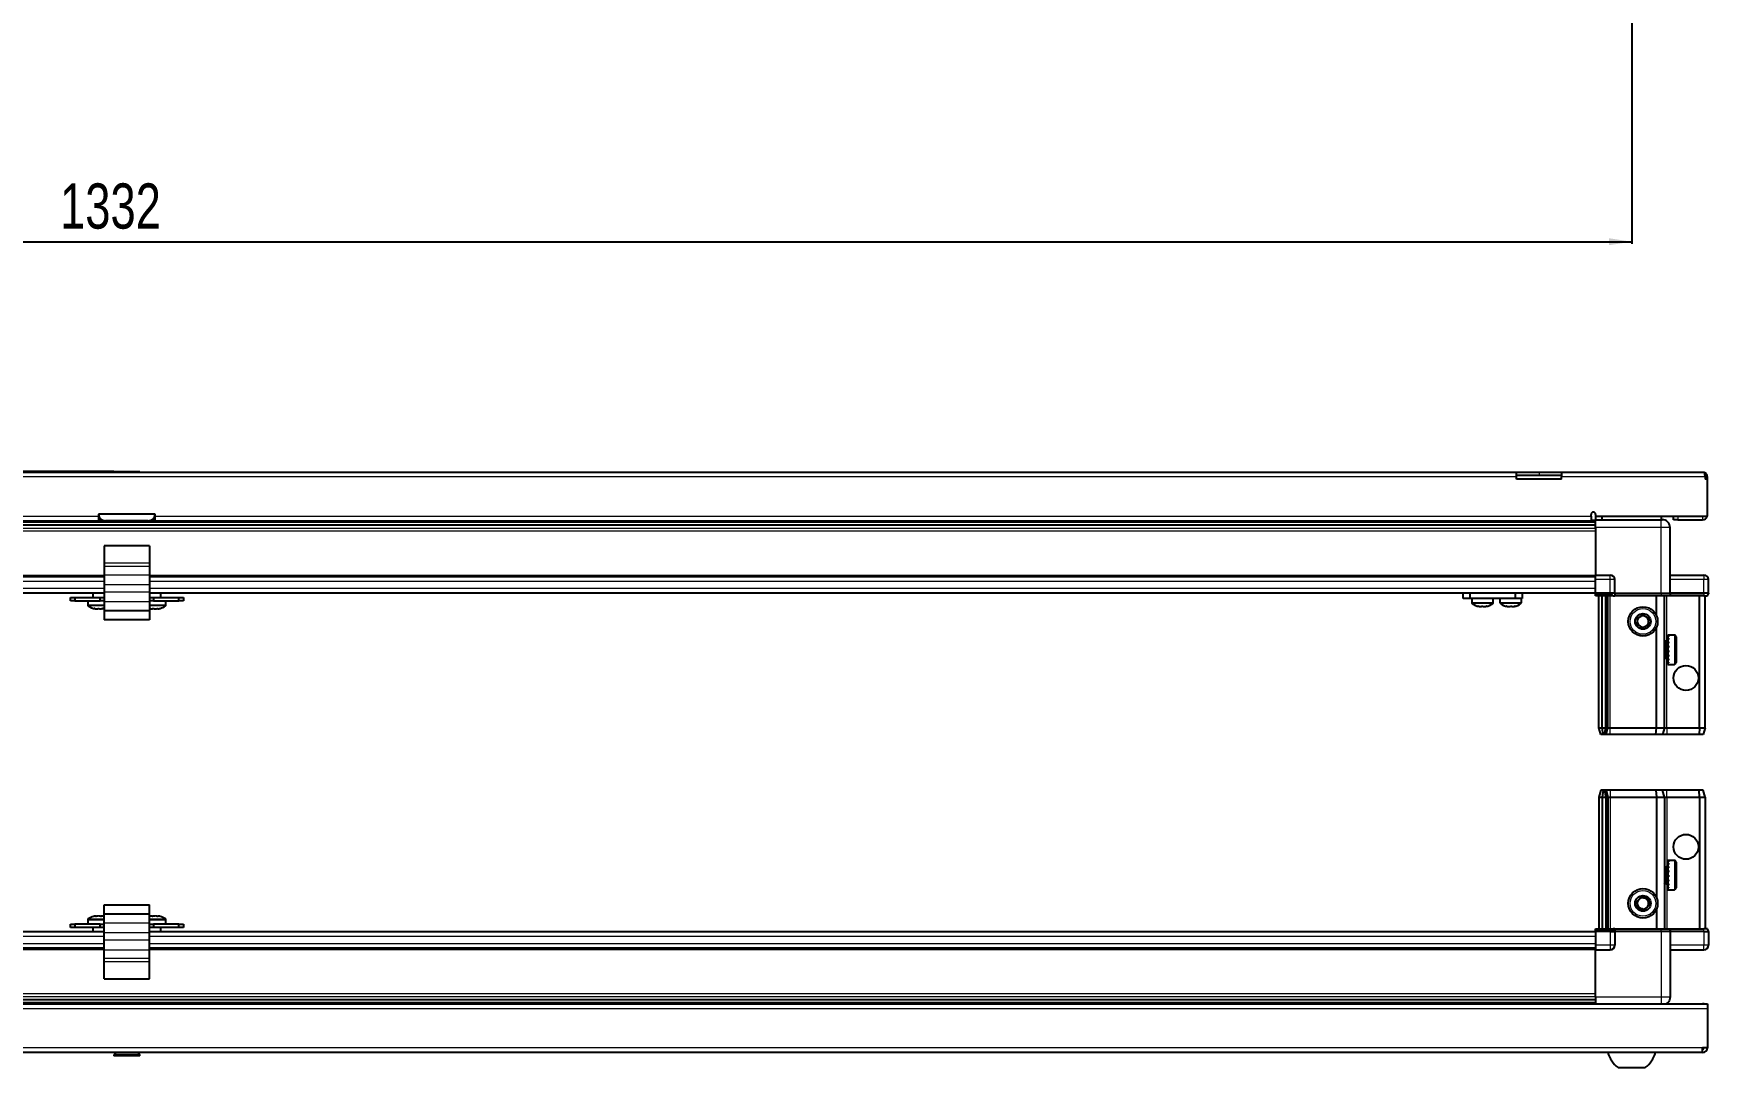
# Model space of a CAD drawing. Header units: millimetres. Extents: x 1256 to 4926, y 584 to 2034.
# Drawn here: x 2071 to 2812, y 584 to 1042 of the extents above; entities that cross this region are included whole.
import ezdxf

# ---------------------------------------------------------------- set-up
doc = ezdxf.new("R2010")
doc.units = ezdxf.units.MM
doc.layers.add('FORMAT', color=7, linetype='Continuous')
doc.styles.add('SLDTEXTSTYLE0', font='TXT', dxfattribs={"width": 0.75})
doc.dimstyles.new('SLDDIMSTYLE0', dxfattribs={"dimtxt": 20, "dimasz": 10, "dimexe": 0, "dimexo": 0.0625, "dimgap": 5, "dimtad": 2, "dimdec": 1, "dimrnd": 1e-09, "dimzin": 12, "dimdsep": 46, "dimtxsty": 'SLDTEXTSTYLE0', "dimsah": 1, "dimcen": 0.09, "dimadec": 0, "dimazin": 3, "dimtfac": 1, "dimtofl": 0, "dimtmove": 0, "dimatfit": 3, "dimfxl": 0, "dimfrac": 2, "dimtolj": 1, "dimtzin": 12, "dimarcsym": 0})

# ---------------------------------------------------------------- blocks, each defined once
blk = doc.blocks.new('_D_2')
at = {"layer": 'FORMAT'}
for p, q in [((1446.49, 1088.09), (1446.49, 948.6)), ((2778.49, 1088.09), (2778.49, 948.6)), ((1446.49, 949.6), (2778.49, 949.6))]:
    blk.add_line(p, q, dxfattribs=at)
for points in [[(1446.49, 949.6), (1456.49, 948.07), (1456.49, 951.14)], [(2778.49, 949.6), (2768.49, 951.14), (2768.49, 948.07)]]:
    blk.add_solid(points, dxfattribs=at)
at = {"layer": 'FORMAT', "insert": (2082.93, 975.39), "char_height": 20, "attachment_point": 1, "style": 'SLDTEXTSTYLE0'}
blk.add_mtext('1332', dxfattribs=at)
blk = doc.blocks.new('_D_9')
at = {"layer": 'FORMAT'}
for p, q in [((2106.69, 847.93), (1353.49, 847.93)), ((1354.49, 847.93), (1354.49, 590.93)), ((1415.08, 590.93), (1353.49, 590.93))]:
    blk.add_line(p, q, dxfattribs=at)
for points in [[(1354.49, 847.93), (1352.95, 837.93), (1356.03, 837.93)], [(1354.49, 590.93), (1356.03, 600.93), (1352.95, 600.93)]]:
    blk.add_solid(points, dxfattribs=at)
at = {"layer": 'FORMAT', "insert": (1328.71, 697.26), "char_height": 20, "attachment_point": 1, "rotation": 90, "style": 'SLDTEXTSTYLE0'}
blk.add_mtext('257', dxfattribs=at)

msp = doc.modelspace()

# ---------------------------------------------------------------- linework, layer by layer
at = {"color": 7, "linetype": 'Continuous', "lineweight": 25}
for p, q in [((1497.49, 847.63), (2727.49, 847.63)), ((2106.7, 847.93), (2106.7, 847.63)), ((2106.7, 847.93), (2118.27, 847.93)), ((2118.27, 847.63), (2118.27, 847.93)), ((2727.49, 845.53), (2727.49, 847.63)), ((2727.49, 847.63), (2737.49, 847.63)), ((2737.49, 846.13), (2727.49, 846.13)), ((2727.49, 844.63), (2727.49, 845.53)), ((2737.49, 847.63), (2747.49, 847.63)), ((2747.49, 846.13), (2737.49, 846.13)), ((2747.49, 847.63), (2810.39, 847.63)), ((2747.49, 847.63), (2747.49, 845.53)), ((2747.49, 844.63), (2747.49, 845.53)), ((2810.99, 845.53), (2810.99, 844.63)), ((2810.99, 845.53), (2811.99, 845.53)), ((2811.99, 844.63), (2811.99, 845.53)), ((2747.49, 844.63), (2727.49, 844.63)), ((2811.99, 844.63), (2810.99, 844.63)), ((2811.99, 828.13), (2811.99, 844.63)), ((2762.49, 824.19), (1462.49, 824.19)), ((2762.49, 824.15), (1462.49, 824.15)), ((1464.49, 826.13), (2099.99, 826.13)), ((1488.61, 825.98), (2736.37, 825.98)), ((2124.99, 829.13), (2099.99, 829.13)), ((2099.99, 829.13), (2099.99, 828.23)), ((2099.99, 828.23), (2099.99, 826.13)), ((2121.99, 826.13), (2102.99, 826.13)), ((2124.99, 828.23), (2124.99, 829.13)), ((2124.99, 826.13), (2124.99, 828.23)), ((2124.99, 826.13), (2760.49, 826.13)), ((2730.99, 826.13), (2730.99, 825.98)), ((2731.1, 826.13), (2731.1, 825.98)), ((2731.28, 826.13), (2731.28, 825.98)), ((2731.79, 826.13), (2731.79, 825.98)), ((2732.18, 826.13), (2732.18, 825.98)), ((2733.04, 826.13), (2733.04, 825.98)), ((2733.6, 826.13), (2733.6, 825.98)), ((2734.72, 826.13), (2734.72, 825.98)), ((2735.4, 826.13), (2735.4, 825.98)), ((2736.37, 825.98), (2736.67, 825.98)), ((2736.67, 826.13), (2736.67, 825.98)), ((2736.67, 825.98), (2737.41, 825.98)), ((2736.67, 825.98), (2736.67, 825.98)), ((2736.93, 826.13), (2736.93, 825.98)), ((2737.41, 826.13), (2737.41, 825.98)), ((2737.41, 825.98), (2738.7, 825.98)), ((2738.61, 825.98), (2762.49, 825.98)), ((2738.7, 826.13), (2738.7, 825.98)), ((2738.79, 826.13), (2738.79, 825.98)), ((2739.42, 826.13), (2739.42, 825.98)), ((2740.62, 826.13), (2740.62, 825.98)), ((2741.24, 826.13), (2741.24, 825.98)), ((2742.22, 826.13), (2742.22, 825.98)), ((2742.7, 826.13), (2742.7, 825.98)), ((2743.37, 826.13), (2743.37, 825.98)), ((2743.64, 826.13), (2743.64, 825.98)), ((2743.94, 826.13), (2743.94, 825.98)), ((2743.99, 825.98), (2743.99, 826.13)), ((2743.99, 826.13), (2743.99, 825.98)), ((2760.49, 828.23), (2760.49, 828.98)), ((2760.49, 828.23), (2760.49, 826.13)), ((2762.49, 828.98), (2762.49, 828.13)), ((2762.49, 828.13), (2811.99, 828.13)), ((2762.49, 828.13), (2762.49, 826.63)), ((2762.49, 826.63), (2791.49, 826.63)), ((2762.49, 823.13), (2762.49, 802.13)), ((2765.24, 828.13), (2765.24, 826.63)), ((2791.74, 826.63), (2791.74, 828.13)), ((2795.49, 794.13), (2795.49, 823.13)), ((2796.99, 826.63), (2796.99, 828.13)), ((2798.99, 826.63), (2796.99, 826.63)), ((2798.99, 826.63), (2809.89, 826.63)), ((2122.49, 815.08), (2102.49, 815.08)), ((2102.49, 815.08), (2102.49, 807.35)), ((2122.49, 815.08), (2122.49, 807.35)), ((1462.49, 801.48), (2102.49, 801.48)), ((2102.49, 807.35), (2102.49, 805.91)), ((2102.49, 805.91), (2102.49, 802.14)), ((2102.49, 802.14), (2102.49, 797.82)), ((2122.49, 807.35), (2122.49, 805.91)), ((2122.49, 805.91), (2122.49, 802.14)), ((2122.49, 802.14), (2122.49, 797.82)), ((2122.49, 801.48), (2762.49, 801.48)), ((2762.49, 802.13), (2768.99, 802.13)), ((2762.49, 800.13), (2762.49, 802.13)), ((2795.49, 802.13), (2810.49, 802.13)), ((1462.49, 794.28), (2102.49, 794.28)), ((2097.49, 794.28), (2097.49, 792.28)), ((2102.49, 797.82), (2102.49, 794.59)), ((2102.49, 794.59), (2102.49, 790.26)), ((2122.49, 797.82), (2122.49, 794.59)), ((2122.49, 794.59), (2122.49, 790.26)), ((2122.49, 794.28), (2762.49, 794.28)), ((2127.49, 792.28), (2127.49, 794.28)), ((2703.84, 791.78), (2703.84, 794.28)), ((2706.84, 794.28), (2706.84, 791.78)), ((2727.04, 791.78), (2727.04, 794.28)), ((2730.04, 794.28), (2730.04, 791.78)), ((2762.49, 794.13), (2762.49, 800.13)), ((2762.49, 794.13), (2768.99, 794.13)), ((2762.49, 794.13), (2762.49, 793.8)), ((2762.49, 794.13), (2762.49, 794.13)), ((2768.99, 794.13), (2762.49, 794.13)), ((2762.49, 792.93), (2762.49, 793.8)), ((2762.49, 793.8), (2762.49, 793.8)), ((2762.49, 793.8), (2768.99, 793.8)), ((2770.99, 794.13), (2768.99, 794.13)), ((2770.99, 794.13), (2770.99, 800.13)), ((2770.99, 794.13), (2770.99, 792.93)), ((2770.99, 794.13), (2771.19, 794.13)), ((2771.19, 794.13), (2791.49, 794.13)), ((2791.49, 794.13), (2795.49, 794.13)), ((2795.49, 794.13), (2795.49, 792.93)), ((2795.49, 794.13), (2795.69, 794.13)), ((2795.69, 794.13), (2810.49, 794.13)), ((2810.49, 794.13), (2795.69, 794.13)), ((2812.49, 794.13), (2810.49, 794.13)), ((2811.99, 792.93), (2812.49, 793.8)), ((2812.49, 794.13), (2812.49, 800.13)), ((2812.49, 794.13), (2812.49, 793.8)), ((2087.49, 790.78), (2087.49, 792.28)), ((2087.49, 792.28), (2089.49, 792.28)), ((2089.49, 790.78), (2087.49, 790.78)), ((2089.49, 792.28), (2089.49, 790.78)), ((2089.49, 792.28), (2100.74, 792.28)), ((2089.49, 790.78), (2100.74, 790.78)), ((2095.24, 790.78), (2095.24, 788.87)), ((2100.74, 790.78), (2100.74, 792.28)), ((2100.74, 792.28), (2102.49, 792.28)), ((2102.49, 790.78), (2100.74, 790.78)), ((2102.49, 790.26), (2102.49, 786.28)), ((2122.49, 786.28), (2102.49, 786.28)), ((2102.49, 786.28), (2102.49, 782.28)), ((2122.49, 792.28), (2124.24, 792.28)), ((2124.24, 790.78), (2122.49, 790.78)), ((2122.49, 790.26), (2122.49, 786.28)), ((2122.49, 787.48), (2122.74, 787.4)), ((2122.49, 786.28), (2122.49, 782.28)), ((2124.24, 792.28), (2124.24, 790.78)), ((2124.24, 792.28), (2135.49, 792.28)), ((2124.24, 790.78), (2135.49, 790.78)), ((2129.74, 788.87), (2129.74, 790.78)), ((2135.49, 790.78), (2135.49, 792.28)), ((2135.49, 792.28), (2137.49, 792.28)), ((2137.49, 790.78), (2135.49, 790.78)), ((2137.49, 792.28), (2137.49, 790.78)), ((2706.84, 791.78), (2703.84, 791.78)), ((2727.04, 791.78), (2706.84, 791.78)), ((2707.69, 791.78), (2707.69, 789.87)), ((2717.19, 789.87), (2717.19, 791.78)), ((2717.24, 789.87), (2717.24, 791.78)), ((2720.19, 791.78), (2720.19, 789.87)), ((2730.04, 791.78), (2727.04, 791.78)), ((2729.69, 789.87), (2729.69, 791.78)), ((2770.31, 792.93), (2762.49, 792.93)), ((2763.99, 734.63), (2763.99, 792.93)), ((2765.49, 734.63), (2765.49, 792.93)), ((2766.99, 734.63), (2766.99, 792.93)), ((2767.99, 734.63), (2767.99, 792.93)), ((2770.31, 792.93), (2770.99, 792.93)), ((2771.19, 792.93), (2770.99, 792.93)), ((2791.49, 792.93), (2771.19, 792.93)), ((2789.49, 784.13), (2789.49, 792.93)), ((2795.49, 792.93), (2791.49, 792.93)), ((2792.99, 734.63), (2792.99, 792.93)), ((2795.69, 792.93), (2795.49, 792.93)), ((2810.49, 792.93), (2795.69, 792.93)), ((2808.49, 734.63), (2808.49, 792.93)), ((2810.49, 792.93), (2811.99, 792.93)), ((2810.99, 734.63), (2810.99, 792.93)), ((2122.49, 782.28), (2102.49, 782.28)), ((2789.49, 734.63), (2789.49, 779.13)), ((2793.02, 773.13), (2792.99, 773.13)), ((2793.5, 772.44), (2793.02, 773.13)), ((2793.02, 773.13), (2793.02, 772.09)), ((2793.02, 772.09), (2793.02, 765.13)), ((2793.99, 773.13), (2793.5, 772.44)), ((2793.5, 772.44), (2793.5, 771.58)), ((2793.5, 771.58), (2793.5, 765.82)), ((2793.99, 773.13), (2793.99, 772.09)), ((2793.99, 772.09), (2793.99, 765.13)), ((2794.49, 773.53), (2794.39, 773.53)), ((2794.39, 773.53), (2794.39, 764.73)), ((2797.39, 775.63), (2794.49, 775.63)), ((2794.49, 775.63), (2794.49, 775.62)), ((2794.99, 775.62), (2794.49, 775.62)), ((2794.49, 775.62), (2794.49, 775.54)), ((2794.49, 775.54), (2794.49, 775.2)), ((2794.99, 775.54), (2794.49, 775.54)), ((2794.99, 775.2), (2794.49, 775.2)), ((2794.49, 775.2), (2794.49, 774.89)), ((2794.49, 774.89), (2794.49, 774.18)), ((2794.99, 774.89), (2794.49, 774.89)), ((2794.99, 774.18), (2794.49, 774.18)), ((2794.49, 774.18), (2794.49, 773.68)), ((2794.49, 773.68), (2794.49, 772.67)), ((2794.99, 773.68), (2794.49, 773.68)), ((2794.99, 772.67), (2794.49, 772.67)), ((2794.49, 772.67), (2794.49, 772.02)), ((2794.49, 772.02), (2794.49, 770.81)), ((2794.99, 772.02), (2794.49, 772.02)), ((2794.99, 775.54), (2794.99, 775.62)), ((2794.99, 774.89), (2794.99, 775.2)), ((2794.99, 773.68), (2794.99, 774.18)), ((2794.99, 772.02), (2794.99, 772.67)), ((2798.19, 774.83), (2798.19, 773.35)), ((2798.19, 773.35), (2798.19, 763.43)), ((2792.99, 765.13), (2793.02, 765.13)), ((2793.02, 765.13), (2793.5, 765.82)), ((2793.5, 765.82), (2793.99, 765.13)), ((2794.39, 764.73), (2794.49, 764.73)), ((2794.99, 770.81), (2794.49, 770.81)), ((2794.49, 770.81), (2794.49, 770.27)), ((2794.99, 770.27), (2794.49, 770.27)), ((2794.49, 770.08), (2794.49, 768.78)), ((2794.99, 770.08), (2794.49, 770.08)), ((2794.99, 768.78), (2794.49, 768.78)), ((2794.99, 768.4), (2794.49, 768.4)), ((2794.49, 768.4), (2794.49, 768.05)), ((2794.99, 768.05), (2794.49, 768.05)), ((2794.49, 768.05), (2794.49, 766.79)), ((2794.99, 766.79), (2794.49, 766.79)), ((2794.49, 766.79), (2794.49, 766.12)), ((2794.49, 766.12), (2794.49, 765.03)), ((2794.99, 766.12), (2794.49, 766.12)), ((2794.99, 765.03), (2794.49, 765.03)), ((2794.49, 765.03), (2794.49, 764.49)), ((2794.49, 764.49), (2794.49, 763.68)), ((2794.99, 764.49), (2794.49, 764.49)), ((2794.99, 763.68), (2794.49, 763.68)), ((2794.49, 763.68), (2794.49, 763.31)), ((2794.99, 770.08), (2794.99, 770.81)), ((2794.99, 768.05), (2794.99, 768.78)), ((2794.99, 766.12), (2794.99, 766.79)), ((2794.99, 764.49), (2794.99, 765.03)), ((2794.99, 763.31), (2794.99, 763.68)), ((2794.49, 763.31), (2794.49, 762.85)), ((2794.99, 763.31), (2794.49, 763.31)), ((2794.99, 762.85), (2794.49, 762.85)), ((2794.49, 762.85), (2794.49, 762.7)), ((2794.49, 762.7), (2794.49, 762.63)), ((2794.99, 762.7), (2794.49, 762.7)), ((2794.49, 762.63), (2797.39, 762.63)), ((2794.99, 762.7), (2794.99, 762.85)), ((2763.99, 734.63), (2765.49, 734.63)), ((2764.79, 731.63), (2763.99, 734.63)), ((2765.49, 734.63), (2766.99, 734.63)), ((2765.94, 731.63), (2765.49, 734.63)), ((2766.44, 731.63), (2766.99, 734.63)), ((2766.99, 734.63), (2767.99, 734.63)), ((2767.18, 731.63), (2767.99, 734.63)), ((2767.99, 734.63), (2768.99, 734.63)), ((2768.99, 734.63), (2789.49, 734.63)), ((2789.16, 731.63), (2789.49, 734.63)), ((2789.49, 734.63), (2792.99, 734.63)), ((2792.99, 734.63), (2792.18, 731.63)), ((2792.99, 734.63), (2793.99, 734.63)), ((2793.99, 734.63), (2808.49, 734.63)), ((2808.49, 734.63), (2808.33, 731.63)), ((2808.49, 734.63), (2810.99, 734.63)), ((2810.99, 734.63), (2810.18, 731.63)), ((2765.94, 731.63), (2764.79, 731.63)), ((2766.44, 731.63), (2765.94, 731.63)), ((2767.18, 731.63), (2766.44, 731.63)), ((2768.99, 731.63), (2767.18, 731.63)), ((2789.16, 731.63), (2768.99, 731.63)), ((2792.18, 731.63), (2789.16, 731.63)), ((2793.99, 731.63), (2792.18, 731.63)), ((2808.33, 731.63), (2793.99, 731.63)), ((2810.18, 731.63), (2808.33, 731.63)), ((2764.79, 706.93), (2763.99, 703.93)), ((2765.94, 706.93), (2764.79, 706.93)), ((2765.94, 706.93), (2765.49, 703.93)), ((2766.44, 706.93), (2765.94, 706.93)), ((2766.44, 706.93), (2766.99, 703.93)), ((2767.18, 706.93), (2766.44, 706.93)), ((2767.18, 706.93), (2767.99, 703.93)), ((2768.99, 706.93), (2767.18, 706.93)), ((2789.16, 706.93), (2768.99, 706.93)), ((2789.16, 706.93), (2789.49, 703.93)), ((2792.18, 706.93), (2789.16, 706.93)), ((2792.99, 703.93), (2792.18, 706.93)), ((2793.99, 706.93), (2792.18, 706.93)), ((2808.33, 706.93), (2793.99, 706.93)), ((2808.49, 703.93), (2808.33, 706.93)), ((2810.18, 706.93), (2808.33, 706.93)), ((2810.99, 703.93), (2810.18, 706.93)), ((2763.99, 703.93), (2765.49, 703.93)), ((2763.99, 703.93), (2763.99, 645.63)), ((2765.49, 703.93), (2766.99, 703.93)), ((2765.49, 703.93), (2765.49, 645.63)), ((2766.99, 703.93), (2767.99, 703.93)), ((2766.99, 703.93), (2766.99, 645.63)), ((2767.99, 703.93), (2767.99, 645.63)), ((2767.99, 703.93), (2768.99, 703.93)), ((2768.99, 703.93), (2789.49, 703.93)), ((2789.49, 703.93), (2789.49, 659.43)), ((2789.49, 703.93), (2792.99, 703.93)), ((2792.99, 703.93), (2792.99, 645.63)), ((2792.99, 703.93), (2793.99, 703.93)), ((2793.99, 703.93), (2808.49, 703.93)), ((2808.49, 703.93), (2808.49, 645.63)), ((2808.49, 703.93), (2810.99, 703.93)), ((2810.99, 703.93), (2810.99, 645.63)), ((2797.39, 675.93), (2794.49, 675.93)), ((2794.99, 675.93), (2794.49, 675.93)), ((2794.49, 675.93), (2794.49, 675.88)), ((2794.49, 675.88), (2794.49, 675.6)), ((2794.99, 675.88), (2794.49, 675.88)), ((2794.99, 675.6), (2794.49, 675.6)), ((2794.49, 675.6), (2794.49, 675.32)), ((2794.99, 675.32), (2794.49, 675.32)), ((2794.49, 675.32), (2794.49, 674.66)), ((2794.99, 674.66), (2794.49, 674.66)), ((2794.49, 674.66), (2794.49, 674.19)), ((2794.99, 675.88), (2794.99, 675.93)), ((2794.99, 675.32), (2794.99, 675.6)), ((2794.99, 674.19), (2794.99, 674.66)), ((2798.19, 675.13), (2798.19, 663.73)), ((2793.02, 673.43), (2792.99, 673.43)), ((2793.5, 672.74), (2793.02, 673.43)), ((2793.02, 673.43), (2793.02, 665.43)), ((2793.99, 673.43), (2793.5, 672.74)), ((2793.5, 672.74), (2793.5, 666.12)), ((2793.99, 673.43), (2793.99, 665.43)), ((2794.49, 673.83), (2794.39, 673.83)), ((2794.39, 673.83), (2794.39, 665.03)), ((2794.49, 674.19), (2794.49, 673.21)), ((2794.99, 674.19), (2794.49, 674.19)), ((2794.99, 673.21), (2794.49, 673.21)), ((2794.49, 673.21), (2794.49, 672.59)), ((2794.49, 672.59), (2794.49, 671.39)), ((2794.99, 672.59), (2794.49, 672.59)), ((2794.99, 671.39), (2794.49, 671.39)), ((2794.49, 671.39), (2794.49, 670.76)), ((2794.99, 670.76), (2794.49, 670.76)), ((2794.49, 670.68), (2794.49, 669.38)), ((2794.99, 670.68), (2794.49, 670.68)), ((2794.99, 669.38), (2794.49, 669.38)), ((2794.99, 668.9), (2794.49, 668.9)), ((2794.49, 668.9), (2794.49, 668.64)), ((2794.49, 668.64), (2794.49, 667.38)), ((2794.99, 668.64), (2794.49, 668.64)), ((2794.99, 667.38), (2794.49, 667.38)), ((2794.49, 667.38), (2794.49, 666.69)), ((2794.99, 672.59), (2794.99, 673.21)), ((2794.99, 670.68), (2794.99, 671.39)), ((2794.99, 668.64), (2794.99, 669.38)), ((2794.99, 666.69), (2794.99, 667.38)), ((2792.99, 665.43), (2793.02, 665.43)), ((2793.02, 665.43), (2793.5, 666.12)), ((2793.5, 666.12), (2793.99, 665.43)), ((2794.39, 665.03), (2794.49, 665.03)), ((2794.49, 666.69), (2794.49, 665.57)), ((2794.99, 666.69), (2794.49, 666.69)), ((2794.99, 665.57), (2794.49, 665.57)), ((2794.49, 665.57), (2794.49, 665)), ((2794.49, 665), (2794.49, 664.14)), ((2794.99, 665), (2794.49, 665)), ((2794.99, 664.14), (2794.49, 664.14)), ((2794.49, 664.14), (2794.49, 663.75)), ((2794.49, 663.75), (2794.49, 663.23)), ((2794.99, 663.75), (2794.49, 663.75)), ((2794.99, 663.23), (2794.49, 663.23)), ((2794.49, 663.23), (2794.49, 663.05)), ((2794.49, 663.05), (2794.49, 662.93)), ((2794.99, 663.05), (2794.49, 663.05)), ((2794.49, 662.93), (2797.39, 662.93)), ((2794.99, 665), (2794.99, 665.57)), ((2794.99, 663.75), (2794.99, 664.14)), ((2794.99, 663.05), (2794.99, 663.23)), ((2102.49, 656.28), (2122.49, 656.28)), ((2102.49, 652.28), (2102.49, 656.28)), ((2122.49, 652.28), (2122.49, 656.28)), ((2789.49, 654.43), (2789.49, 645.63)), ((2087.49, 646.28), (2087.49, 647.78)), ((2087.49, 647.78), (2089.49, 647.78)), ((2089.49, 646.28), (2087.49, 646.28)), ((2089.49, 647.78), (2089.49, 646.28)), ((2100.74, 647.78), (2089.49, 647.78)), ((2100.74, 646.28), (2089.49, 646.28)), ((2095.24, 649.69), (2095.24, 647.78)), ((2097.49, 646.28), (2097.49, 644.28)), ((2100.74, 646.28), (2100.74, 647.78)), ((2100.74, 647.78), (2102.49, 647.78)), ((2102.49, 646.28), (2100.74, 646.28)), ((2101.16, 651.27), (2101.16, 651.26)), ((2102.49, 652.28), (2122.49, 652.28)), ((2102.49, 648.3), (2102.49, 652.28)), ((2102.49, 643.97), (2102.49, 648.3)), ((2122.49, 648.3), (2122.49, 652.28)), ((2122.49, 643.97), (2122.49, 648.3)), ((2122.49, 647.78), (2124.24, 647.78)), ((2124.24, 646.28), (2122.49, 646.28)), ((2124.24, 647.78), (2124.24, 646.28)), ((2135.49, 647.78), (2124.24, 647.78)), ((2135.49, 646.28), (2124.24, 646.28)), ((2126.16, 651.27), (2126.16, 651.26)), ((2127.49, 644.28), (2127.49, 646.28)), ((2129.74, 647.78), (2129.74, 649.69)), ((2135.49, 646.28), (2135.49, 647.78)), ((2135.49, 647.78), (2137.49, 647.78)), ((2137.49, 646.28), (2135.49, 646.28)), ((2137.49, 647.78), (2137.49, 646.28)), ((2762.49, 645.63), (2770.31, 645.63)), ((2762.49, 644.76), (2762.49, 645.63)), ((2770.99, 645.63), (2770.31, 645.63)), ((2770.99, 644.43), (2770.99, 645.63)), ((2770.99, 645.63), (2771.19, 645.63)), ((2771.19, 645.63), (2791.49, 645.63)), ((2791.49, 645.63), (2795.49, 645.63)), ((2795.49, 644.43), (2795.49, 645.63)), ((2795.49, 645.63), (2795.69, 645.63)), ((2795.69, 645.63), (2810.49, 645.63)), ((2811.99, 645.63), (2810.49, 645.63)), ((2812.49, 644.76), (2811.99, 645.63)), ((2812.49, 644.76), (2811.99, 645.63)), ((2102.49, 644.28), (1462.49, 644.28)), ((2102.49, 640.75), (2102.49, 643.97)), ((2102.49, 636.42), (2102.49, 640.75)), ((2762.49, 644.28), (2122.49, 644.28)), ((2122.49, 640.75), (2122.49, 643.97)), ((2122.49, 636.42), (2122.49, 640.75)), ((2762.49, 644.43), (2762.49, 644.76)), ((2768.99, 644.76), (2762.49, 644.76)), ((2768.99, 644.43), (2762.49, 644.43)), ((2762.49, 644.43), (2762.49, 638.43)), ((2762.49, 638.43), (2762.49, 636.43)), ((2768.99, 644.43), (2770.99, 644.43)), ((2770.99, 644.43), (2768.99, 644.43)), ((2771.19, 644.43), (2770.99, 644.43)), ((2770.99, 644.43), (2770.99, 638.43)), ((2791.49, 644.43), (2771.19, 644.43)), ((2795.49, 644.43), (2791.49, 644.43)), ((2795.69, 644.43), (2795.49, 644.43)), ((2795.49, 644.43), (2795.49, 615.43)), ((2810.49, 644.43), (2795.69, 644.43)), ((2810.49, 644.43), (2812.49, 644.43)), ((2812.49, 644.43), (2812.49, 644.76)), ((2812.49, 644.43), (2812.49, 644.76)), ((2812.49, 644.43), (2812.49, 644.43)), ((2812.49, 644.43), (2812.49, 638.43)), ((2102.49, 637.08), (1462.49, 637.08)), ((2102.49, 632.65), (2102.49, 636.42)), ((2102.49, 631.21), (2102.49, 632.65)), ((2102.49, 623.48), (2102.49, 631.21)), ((2762.49, 637.08), (2122.49, 637.08)), ((2122.49, 632.65), (2122.49, 636.42)), ((2122.49, 631.21), (2122.49, 632.65)), ((2122.49, 623.48), (2122.49, 631.21)), ((2762.49, 636.43), (2768.99, 636.43)), ((2762.49, 615.43), (2762.49, 636.43)), ((2795.49, 636.43), (2810.49, 636.43)), ((2102.49, 623.48), (2122.49, 623.48)), ((2762.64, 612.43), (2762.64, 615.43)), ((1412.99, 612.43), (2811.99, 612.43)), ((1462.49, 614.41), (2762.49, 614.41)), ((1462.49, 614.37), (2762.49, 614.37)), ((2736.37, 612.58), (1488.61, 612.58)), ((2730.99, 612.43), (2730.99, 612.58)), ((2731.16, 612.43), (2731.16, 612.58)), ((2731.37, 612.43), (2731.37, 612.58)), ((2731.93, 612.43), (2731.93, 612.58)), ((2732.35, 612.43), (2732.35, 612.58)), ((2733.25, 612.43), (2733.25, 612.58)), ((2733.83, 612.43), (2733.83, 612.58)), ((2734.98, 612.43), (2734.98, 612.58)), ((2735.67, 612.43), (2735.67, 612.58)), ((2736.95, 612.58), (2736.37, 612.58)), ((2736.95, 612.43), (2736.95, 612.58)), ((2736.96, 612.58), (2736.95, 612.58)), ((2737.69, 612.58), (2736.96, 612.58)), ((2737.13, 612.43), (2737.13, 612.58)), ((2737.63, 612.43), (2737.63, 612.58)), ((2737.69, 612.43), (2737.69, 612.58)), ((2738.72, 612.58), (2737.69, 612.58)), ((2737.69, 612.58), (2737.69, 612.58)), ((2762.49, 612.58), (2738.61, 612.58)), ((2738.98, 612.43), (2738.98, 612.58)), ((2739.69, 612.43), (2739.69, 612.58)), ((2740.86, 612.43), (2740.86, 612.58)), ((2741.47, 612.43), (2741.47, 612.58)), ((2742.41, 612.43), (2742.41, 612.58)), ((2742.86, 612.43), (2742.86, 612.58)), ((2743.48, 612.43), (2743.48, 612.58)), ((2743.73, 612.43), (2743.73, 612.58)), ((2743.97, 612.43), (2743.97, 612.58)), ((2743.99, 612.43), (2743.99, 612.58)), ((2796.99, 612.53), (2809.89, 612.53)), ((2796.99, 612.53), (2796.99, 612.43)), ((2811.99, 612.43), (2811.99, 610.33)), ((2811.99, 610.33), (2811.99, 593.03)), ((2809.89, 590.93), (1415.09, 590.93)), ((2107.69, 590.93), (2106.7, 589.95)), ((2106.7, 589.95), (2106.7, 589.43)), ((2118.27, 589.95), (2106.7, 589.95)), ((2118.27, 589.43), (2106.7, 589.43)), ((2118.27, 589.95), (2117.29, 590.93)), ((2118.27, 589.43), (2118.27, 589.95)), ((2811.99, 593.03), (2809.89, 593.03)), ((2809.89, 590.93), (2809.89, 593.03)), ((2772.49, 584.33), (2784.49, 584.33))]:
    msp.add_line(p, q, dxfattribs=at)
at = {"color": 8, "linetype": 'Continuous', "lineweight": 18}
for p, q in [((2727.49, 845.53), (1497.49, 845.53)), ((2737.49, 847.63), (2737.49, 846.13)), ((2810.99, 845.53), (2747.49, 845.53)), ((2762.49, 825.4), (1462.49, 825.4)), ((1462.49, 822.95), (2762.49, 822.95)), ((1464.49, 828.23), (2099.99, 828.23)), ((2099.99, 826.63), (2101.33, 826.63)), ((2123.65, 826.63), (2124.99, 826.63)), ((2124.99, 828.23), (2760.49, 828.23)), ((2760.49, 826.63), (2762.49, 826.63)), ((2791.49, 823.13), (2762.49, 823.13)), ((2791.49, 794.13), (2791.49, 823.13)), ((2798.99, 828.13), (2798.99, 826.63)), ((2809.89, 828.13), (2809.89, 826.63)), ((2762.49, 821.53), (1462.49, 821.53)), ((1462.49, 802.13), (2102.49, 802.13)), ((2122.49, 807.35), (2102.49, 807.35)), ((2122.49, 805.91), (2102.49, 805.91)), ((2122.49, 802.14), (2102.49, 802.14)), ((2122.49, 802.13), (2762.49, 802.13)), ((2768.99, 800.13), (2768.99, 802.13)), ((2810.49, 802.13), (2810.49, 800.13)), ((1462.49, 799.48), (2102.49, 799.48)), ((1462.49, 796.28), (2102.49, 796.28)), ((2122.49, 797.82), (2102.49, 797.82)), ((2122.49, 794.59), (2102.49, 794.59)), ((2122.49, 799.48), (2762.49, 799.48)), ((2122.49, 796.28), (2762.49, 796.28)), ((2768.99, 800.13), (2762.49, 800.13)), ((2762.49, 794.13), (2762.49, 793.8)), ((2768.99, 794.13), (2768.99, 800.13)), ((2770.99, 800.13), (2768.99, 800.13)), ((2768.99, 794.13), (2768.99, 793.8)), ((2771.19, 794.13), (2771.19, 792.93)), ((2791.49, 794.13), (2791.49, 792.93)), ((2810.49, 800.13), (2795.49, 800.13)), ((2795.69, 794.13), (2795.69, 792.93)), ((2810.49, 794.13), (2810.49, 800.13)), ((2812.49, 800.13), (2810.49, 800.13)), ((2810.49, 794.13), (2810.49, 792.93)), ((2102.49, 788.87), (2095.24, 788.87)), ((2102.49, 788.51), (2095.43, 788.51)), ((2122.49, 790.26), (2102.49, 790.26)), ((2129.74, 788.87), (2122.49, 788.87)), ((2129.54, 788.51), (2122.49, 788.51)), ((2709.9, 789.87), (2707.69, 789.87)), ((2710, 789.51), (2707.88, 789.51)), ((2717.19, 789.87), (2709.9, 789.87)), ((2716.99, 789.51), (2710, 789.51)), ((2717.04, 789.51), (2716.99, 789.51)), ((2717.24, 789.87), (2717.19, 789.87)), ((2727.69, 789.87), (2720.19, 789.87)), ((2727.58, 789.51), (2720.38, 789.51)), ((2729.49, 789.51), (2727.58, 789.51)), ((2729.69, 789.87), (2727.69, 789.87)), ((2768.99, 734.63), (2768.99, 792.93)), ((2793.99, 773.13), (2793.99, 792.93)), ((2797.39, 775.63), (2797.39, 773.94)), ((2797.39, 773.94), (2797.39, 762.63)), ((2793.99, 734.63), (2793.99, 765.13)), ((2768.99, 731.63), (2768.99, 734.63)), ((2793.99, 734.63), (2793.99, 731.63)), ((2768.99, 706.93), (2768.99, 703.93)), ((2793.99, 703.93), (2793.99, 706.93)), ((2768.99, 703.93), (2768.99, 645.63)), ((2793.99, 703.93), (2793.99, 673.43)), ((2797.39, 675.93), (2797.39, 662.93)), ((2793.99, 665.43), (2793.99, 645.63)), ((2095.24, 649.69), (2099.99, 649.69)), ((2095.43, 650.06), (2099.99, 650.06)), ((2099.99, 650.06), (2102.49, 650.06)), ((2099.99, 649.69), (2102.49, 649.69)), ((2102.49, 648.3), (2122.49, 648.3)), ((2122.49, 650.06), (2124.99, 650.06)), ((2122.49, 649.69), (2124.99, 649.69)), ((2124.99, 650.06), (2129.54, 650.06)), ((2124.99, 649.69), (2129.74, 649.69)), ((2771.19, 645.63), (2771.19, 644.43)), ((2791.49, 644.43), (2791.49, 645.63)), ((2795.69, 645.63), (2795.69, 644.43)), ((2810.49, 644.43), (2810.49, 645.63)), ((2102.49, 642.28), (1462.49, 642.28)), ((2102.49, 639.08), (1462.49, 639.08)), ((2102.49, 643.97), (2122.49, 643.97)), ((2102.49, 640.75), (2122.49, 640.75)), ((2762.49, 642.28), (2122.49, 642.28)), ((2762.49, 639.08), (2122.49, 639.08)), ((2768.99, 638.43), (2762.49, 638.43)), ((2768.99, 644.43), (2768.99, 644.76)), ((2768.99, 644.43), (2768.99, 638.43)), ((2768.99, 638.43), (2768.99, 636.43)), ((2770.99, 638.43), (2768.99, 638.43)), ((2791.49, 644.43), (2791.49, 615.43)), ((2810.49, 638.43), (2795.49, 638.43)), ((2810.49, 644.43), (2810.49, 638.43)), ((2810.49, 636.43), (2810.49, 638.43)), ((2812.49, 638.43), (2810.49, 638.43)), ((2102.49, 636.43), (1462.49, 636.43)), ((2102.49, 636.42), (2122.49, 636.42)), ((2102.49, 632.65), (2122.49, 632.65)), ((2102.49, 631.21), (2122.49, 631.21)), ((2762.49, 636.43), (2122.49, 636.43)), ((1462.49, 617.03), (2762.49, 617.03)), ((2762.49, 615.61), (1462.49, 615.61)), ((2791.49, 615.43), (2762.49, 615.43)), ((2811.99, 610.33), (1412.99, 610.33)), ((1462.49, 613.17), (2762.49, 613.17)), ((2809.89, 612.43), (2809.89, 612.53)), ((2809.89, 593.03), (1415.09, 593.03))]:
    msp.add_line(p, q, dxfattribs=at)
at = {"color": 7, "linetype": 'Continuous', "lineweight": 25, "flags": 128}
for points in [[(2102.49, 651.08), (2102.48, 651.08), (2102.17, 651.18)], [(2122.84, 651.19), (2122.52, 651.09), (2122.49, 651.08)], [(2810.53, 612.43), (2810.3, 612.49), (2809.89, 612.53)]]:
    msp.add_lwpolyline(points, dxfattribs=at)
at = {"color": 7, "linetype": 'Continuous', "lineweight": 25}
for centre, radius in [((2783.49, 781.63), 6.5), ((2783.49, 781.63), 3.46), ((2802.49, 756.63), 5.5), ((2802.49, 681.93), 5.5), ((2783.49, 656.93), 6.5), ((2783.49, 656.93), 3.46)]:
    msp.add_circle(centre, radius, dxfattribs=at)
at = {"color": 8, "linetype": 'Continuous', "lineweight": 18}
for centre in [(2783.49, 781.63), (2783.49, 656.93)]:
    msp.add_circle(centre, 5.7, dxfattribs=at)
at = {"color": 7, "linetype": 'Continuous', "lineweight": 25}
for centre, radius, start, end in [((2102.99, 829.13), 3, 180, 270), ((2121.99, 829.13), 3, 270, 360), ((2761.49, 828.98), 1, 0, 180), ((2809.89, 828.73), 2.1, 270, 343.39845), ((2768.99, 800.13), 2, 0, 90), ((2810.49, 800.13), 2, 0, 90), ((2095.69, 788.87), 0.45, 180, 235.28209), ((2099.99, 795.08), 8, 235.28209, 259.10263), ((2099.99, 795.08), 8, 280.79755, 288.20996), ((2124.99, 795.08), 8, 286.33055, 304.71791), ((2129.29, 788.87), 0.45, 304.71791, 0), ((2708.14, 789.87), 0.45, 180, 235.28209), ((2712.44, 796.08), 8, 235.28209, 259.05401), ((2712.44, 796.08), 8, 280.84597, 304.71791), ((2712.49, 796.08), 8, 280.92113, 304.71791), ((2716.74, 789.87), 0.45, 304.71791, 0), ((2716.79, 789.87), 0.45, 304.71791, 0), ((2720.64, 789.87), 0.45, 180, 235.28209), ((2724.94, 796.08), 8, 235.28209, 258.92302), ((2724.94, 796.08), 8, 280.93918, 304.71791), ((2729.24, 789.87), 0.45, 304.71791, 0), ((2783.49, 781.63), 2.5, 118.29497, 178.29497), ((2783.49, 781.63), 2.5, 178.29497, 238.29497), ((2783.49, 781.63), 2.5, 238.29497, 298.29497), ((2783.49, 781.63), 2.5, 58.29497, 118.29497), ((2783.49, 781.63), 2.5, 298.29497, 358.29497), ((2783.49, 781.63), 2.5, 358.29497, 58.29497), ((2793.99, 773.53), 0.4, 270, 0), ((2797.39, 774.83), 0.8, 360, 90), ((2793.99, 764.73), 0.4, 360, 90), ((2797.39, 763.43), 0.8, 270, 0), ((2797.39, 675.13), 0.8, 360, 90), ((2793.99, 673.83), 0.4, 270, 0), ((2793.99, 665.03), 0.4, 360, 90), ((2797.39, 663.73), 0.8, 270, 0), ((2783.49, 656.93), 2.5, 134.67671, 194.67671), ((2783.49, 656.93), 2.5, 194.67671, 254.67671), ((2783.49, 656.93), 2.5, 74.67671, 134.67671), ((2783.49, 656.93), 2.5, 254.67671, 314.67671), ((2783.49, 656.93), 2.5, 14.67671, 74.67671), ((2783.49, 656.93), 2.5, 314.67671, 14.67671), ((2095.69, 649.69), 0.45, 124.71791, 180), ((2099.99, 643.48), 8, 105.59831, 124.71791), ((2124.99, 643.48), 8, 55.28209, 74.20809), ((2129.29, 649.69), 0.45, 0, 55.28209), ((2768.99, 638.43), 2, 270, 0), ((2810.49, 638.43), 2, 270, 0), ((2779.51, 593.95), 11.91, 194.70035, 233.8734), ((2777.46, 593.95), 11.91, 306.1266, 345.29965), ((2809.89, 593.03), 2.1, 270, 0), ((2809.89, 593.03), 0.6, 270, 0)]:
    msp.add_arc(centre, radius, start, end, dxfattribs=at)
for centre, start_param, end_param in [((2768.99, 790.33), 5.560451, 6.283185), ((2768.99, 648.23), 3.141593, 3.864327)]:
    msp.add_ellipse(centre, major_axis=(0, 3.46), ratio=0.57735, start_param=start_param, end_param=end_param, dxfattribs=at)
for points, knots in [([(2810.39, 847.63), (2810.43, 847.6), (2810.52, 847.55), (2810.66, 847.16), (2810.79, 846.6), (2810.9, 846.02), (2810.97, 845.66), (2810.99, 845.53)], [0, 0, 0, 0, 0.230255, 0.448522, 0.666786, 0.88505, 1, 1, 1, 1]), ([(2811.99, 845.53), (2811.96, 845.78), (2811.91, 846.28), (2811.52, 846.91), (2811, 847.37), (2810.58, 847.49), (2810.4, 847.55)], [0, 0, 0, 0, 0.273243, 0.53226, 0.791273, 1, 1, 1, 1]), ([(2762.49, 823.13), (2762.49, 823.52), (2762.49, 824.31), (2762.49, 825.36), (2762.49, 826.15), (2762.49, 826.57), (2762.49, 826.61), (2762.49, 826.63)], [0, 0, 0, 0, 0.214694, 0.429388, 0.644082, 0.858775, 1, 1, 1, 1]), ([(2791.49, 826.63), (2791.55, 826.63), (2791.69, 826.63), (2791.85, 826.63), (2791.97, 826.63), (2791.98, 826.63), (2791.99, 826.63)], [0, 0, 0, 0, 0.2493943, 0.5003335, 0.7501667, 1, 1, 1, 1]), ([(2795.49, 823.13), (2795.44, 823.57), (2795.37, 824.25), (2794.93, 825.06), (2794.48, 825.62), (2793.92, 826.08), (2793.11, 826.51), (2792.43, 826.58), (2791.99, 826.63)], [0, 0, 0, 0, 0.239457, 0.368361, 0.5, 0.631639, 0.760543, 1, 1, 1, 1]), ([(2098.48, 787.23), (2098.48, 787.22), (2098.49, 787.22), (2098.36, 787.26), (2098.17, 787.33), (2098.04, 787.39), (2098.03, 787.4), (2098.03, 787.4), (2098.04, 787.4), (2098.06, 787.4), (2098.11, 787.39), (2098.31, 787.35), (2098.65, 787.27), (2099.07, 787.22), (2099.4, 787.22), (2099.62, 787.27), (2099.78, 787.33), (2099.89, 787.39), (2099.96, 787.4), (2099.98, 787.4), (2100, 787.4), (2100.03, 787.4), (2100.1, 787.38), (2100.26, 787.3), (2100.44, 787.23), (2100.84, 787.22), (2101.16, 787.25), (2101.48, 787.31), (2101.72, 787.36), (2101.86, 787.39), (2101.91, 787.4), (2101.93, 787.4), (2101.94, 787.4), (2101.95, 787.4), (2101.93, 787.39), (2101.78, 787.32), (2101.59, 787.25), (2101.47, 787.22), (2101.49, 787.22), (2101.49, 787.22)], [0, 0, 0, 0, 0.010799, 0.054362, 0.137099, 0.15773, 0.161505, 0.165316, 0.167859, 0.170396, 0.174819, 0.188446, 0.251902, 0.315848, 0.35385, 0.406145, 0.463793, 0.492715, 0.496339, 0.499215, 0.502116, 0.505467, 0.511813, 0.538479, 0.644372, 0.679317, 0.724599, 0.772938, 0.807614, 0.825041, 0.828665, 0.83233, 0.834886, 0.838106, 0.84395, 0.866804, 0.957112, 0.998502, 1, 1, 1, 1]), ([(2122.74, 787.4), (2122.74, 787.4), (2122.74, 787.4), (2122.75, 787.4), (2122.81, 787.38), (2123.11, 787.3), (2123.5, 787.23), (2123.76, 787.22), (2123.82, 787.25), (2123.82, 787.31), (2123.81, 787.36), (2123.81, 787.39), (2123.84, 787.4), (2123.85, 787.4), (2123.88, 787.4), (2123.9, 787.4), (2123.98, 787.39), (2124.23, 787.32), (2124.55, 787.25), (2124.98, 787.22), (2125.38, 787.24), (2125.71, 787.31), (2125.96, 787.38), (2126.07, 787.4), (2126.09, 787.4), (2126.11, 787.4), (2126.13, 787.4), (2126.15, 787.4), (2126.18, 787.36), (2126.15, 787.3), (2126.16, 787.24), (2126.28, 787.22), (2126.52, 787.24), (2126.78, 787.29), (2127, 787.34), (2127.1, 787.37), (2127.17, 787.38), (2127.21, 787.4), (2127.23, 787.4), (2127.24, 787.4), (2127.24, 787.4), (2127.24, 787.4)], [0, 0, 0, 0, 0.001949, 0.005301, 0.011649, 0.03832, 0.144236, 0.179189, 0.224481, 0.27283, 0.307514, 0.324945, 0.328569, 0.332235, 0.334792, 0.338012, 0.343858, 0.366716, 0.457045, 0.498443, 0.540184, 0.617408, 0.655632, 0.660449, 0.663994, 0.66657, 0.669151, 0.672983, 0.683297, 0.729054, 0.797516, 0.835067, 0.872758, 0.935631, 0.959006, 0.973626, 0.98314, 0.992535, 0.996185, 0.999027, 1, 1, 1, 1]), ([(2710.92, 788.23), (2710.91, 788.23), (2710.88, 788.24), (2710.67, 788.3), (2710.51, 788.36), (2710.45, 788.39), (2710.44, 788.4), (2710.44, 788.4), (2710.45, 788.4), (2710.47, 788.4), (2710.52, 788.39), (2710.74, 788.34), (2711.07, 788.27), (2711.45, 788.23), (2711.73, 788.22), (2711.99, 788.26), (2712.13, 788.33), (2712.26, 788.39), (2712.31, 788.4), (2712.33, 788.4), (2712.35, 788.4), (2712.38, 788.4), (2712.42, 788.39), (2712.54, 788.35), (2712.7, 788.27), (2712.95, 788.22), (2713.31, 788.22), (2713.68, 788.27), (2714.01, 788.33), (2714.24, 788.39), (2714.32, 788.4), (2714.34, 788.4), (2714.35, 788.4), (2714.35, 788.4), (2714.33, 788.38), (2714.17, 788.3), (2713.93, 788.22), (2713.94, 788.22), (2713.95, 788.22)], [0, 0, 0, 0, 0.024519, 0.105974, 0.133842, 0.147819, 0.153553, 0.156403, 0.15928, 0.16178, 0.166477, 0.181648, 0.254111, 0.300998, 0.335579, 0.379192, 0.462021, 0.482676, 0.486455, 0.490271, 0.492817, 0.495357, 0.499784, 0.513427, 0.576955, 0.640973, 0.679017, 0.731371, 0.789083, 0.818039, 0.821666, 0.824546, 0.82745, 0.830805, 0.837158, 0.863854, 0.969866, 1, 1, 1, 1]), ([(2723.41, 788.23), (2723.42, 788.23), (2723.47, 788.22), (2723.42, 788.24), (2723.3, 788.29), (2723.19, 788.34), (2723.14, 788.37), (2723.11, 788.38), (2723.09, 788.4), (2723.09, 788.4), (2723.1, 788.4), (2723.1, 788.4), (2723.11, 788.4)], [0, 0, 0, 0, 0.117513, 0.319182, 0.655587, 0.780657, 0.858887, 0.909792, 0.960055, 0.979586, 0.994792, 1, 1, 1, 1]), ([(2723.11, 788.4), (2723.11, 788.4), (2723.12, 788.4), (2723.16, 788.4), (2723.32, 788.36), (2723.61, 788.3), (2723.96, 788.24), (2724.29, 788.22), (2724.62, 788.24), (2724.83, 788.3), (2724.99, 788.36), (2725.07, 788.39), (2725.11, 788.4), (2725.14, 788.4), (2725.16, 788.4), (2725.18, 788.4), (2725.22, 788.39), (2725.33, 788.34), (2725.44, 788.27), (2725.64, 788.23), (2725.89, 788.22), (2726.28, 788.26), (2726.63, 788.33), (2726.9, 788.39), (2726.96, 788.4), (2726.98, 788.4), (2726.99, 788.4), (2726.99, 788.4), (2726.98, 788.39), (2726.88, 788.35), (2726.66, 788.28), (2726.45, 788.22), (2726.44, 788.23), (2726.44, 788.23)], [0, 0, 0, 0, 0.003351, 0.008063, 0.021119, 0.079476, 0.149012, 0.192992, 0.237333, 0.333888, 0.366922, 0.38349, 0.390287, 0.393665, 0.397075, 0.40004, 0.405607, 0.423591, 0.509487, 0.565066, 0.606058, 0.657756, 0.755941, 0.780424, 0.784904, 0.789427, 0.792445, 0.795456, 0.800704, 0.816876, 0.89218, 0.968066, 1, 1, 1, 1]), ([(2780.95, 780.26), (2780.96, 780.78), (2780.99, 781.74), (2781.02, 782.7), (2781.03, 783.15)], [0, 0, 0, 0, 0.5346859, 1, 1, 1, 1]), ([(2783.4, 778.75), (2783.11, 778.93), (2782.41, 779.36), (2781.56, 779.88), (2781.05, 780.2), (2780.95, 780.26)], [0, 0, 0, 0, 0.362901, 0.866875, 1, 1, 1, 1]), ([(2781.03, 783.15), (2781.49, 783.39), (2782.34, 783.85), (2783.18, 784.3), (2783.57, 784.52)], [0, 0, 0, 0, 0.534686, 1, 1, 1, 1]), ([(2785.94, 780.11), (2785.49, 779.87), (2784.64, 779.41), (2783.8, 778.96), (2783.4, 778.75)], [0, 0, 0, 0, 0.534686, 1, 1, 1, 1]), ([(2783.57, 784.52), (2783.68, 784.45), (2784.19, 784.14), (2785.04, 783.61), (2785.74, 783.18), (2786.03, 783)], [0, 0, 0, 0, 0.133125, 0.637099, 1, 1, 1, 1]), ([(2786.03, 783), (2786.01, 782.48), (2785.99, 781.52), (2785.96, 780.56), (2785.94, 780.11)], [0, 0, 0, 0, 0.534686, 1, 1, 1, 1]), ([(2780.7, 657.69), (2781.07, 658.06), (2781.76, 658.73), (2782.44, 659.41), (2782.76, 659.72)], [0, 0, 0, 0, 0.534686, 1, 1, 1, 1]), ([(2781.44, 654.9), (2781.35, 655.23), (2781.14, 656.03), (2780.89, 656.99), (2780.74, 657.57), (2780.7, 657.69)], [0, 0, 0, 0, 0.362901, 0.866875, 1, 1, 1, 1]), ([(2784.22, 654.14), (2783.72, 654.27), (2782.79, 654.53), (2781.87, 654.78), (2781.44, 654.9)], [0, 0, 0, 0, 0.534686, 1, 1, 1, 1]), ([(2782.76, 659.72), (2783.25, 659.59), (2784.18, 659.33), (2785.11, 659.08), (2785.54, 658.96)], [0, 0, 0, 0, 0.534686, 1, 1, 1, 1]), ([(2786.27, 656.17), (2785.91, 655.81), (2785.22, 655.13), (2784.54, 654.45), (2784.22, 654.14)], [0, 0, 0, 0, 0.534686, 1, 1, 1, 1]), ([(2785.54, 658.96), (2785.57, 658.84), (2785.72, 658.26), (2785.98, 657.3), (2786.19, 656.5), (2786.27, 656.17)], [0, 0, 0, 0, 0.133125, 0.637099, 1, 1, 1, 1]), ([(2102.24, 651.16), (2102.24, 651.16), (2102.24, 651.16), (2102.21, 651.17), (2102.09, 651.2), (2101.83, 651.27), (2101.52, 651.32), (2101.29, 651.34), (2101.15, 651.33), (2101.16, 651.26), (2101.17, 651.2), (2101.16, 651.17), (2101.14, 651.16), (2101.12, 651.16), (2101.11, 651.16), (2101.08, 651.16), (2101.03, 651.17), (2100.82, 651.22), (2100.56, 651.29), (2100.2, 651.34), (2099.88, 651.34), (2099.5, 651.31), (2099.2, 651.24), (2098.97, 651.17), (2098.9, 651.16), (2098.88, 651.16), (2098.86, 651.16), (2098.84, 651.16), (2098.82, 651.17), (2098.8, 651.21), (2098.83, 651.29), (2098.79, 651.34), (2098.59, 651.34), (2098.29, 651.29), (2098, 651.23), (2097.8, 651.17), (2097.75, 651.16), (2097.75, 651.16)], [0, 0, 0, 0, 0.002839, 0.006832, 0.017896, 0.067347, 0.12627, 0.163538, 0.201111, 0.28293, 0.310923, 0.324962, 0.330722, 0.333584, 0.336474, 0.338986, 0.343704, 0.358943, 0.431729, 0.478826, 0.513562, 0.557369, 0.640569, 0.661316, 0.665112, 0.668945, 0.671502, 0.674054, 0.678501, 0.692205, 0.756016, 0.82032, 0.858535, 0.911123, 0.969093, 0.998178, 1, 1, 1, 1]), ([(2127.24, 651.16), (2127.24, 651.16), (2127.24, 651.16), (2127.21, 651.17), (2127.09, 651.2), (2126.83, 651.27), (2126.52, 651.32), (2126.29, 651.34), (2126.15, 651.33), (2126.16, 651.26), (2126.17, 651.2), (2126.16, 651.17), (2126.14, 651.16), (2126.12, 651.16), (2126.11, 651.16), (2126.08, 651.16), (2126.03, 651.17), (2125.82, 651.22), (2125.56, 651.29), (2125.2, 651.34), (2124.88, 651.34), (2124.5, 651.31), (2124.2, 651.24), (2123.97, 651.17), (2123.9, 651.16), (2123.88, 651.16), (2123.86, 651.16), (2123.84, 651.16), (2123.82, 651.17), (2123.8, 651.21), (2123.83, 651.29), (2123.79, 651.34), (2123.59, 651.34), (2123.29, 651.29), (2123, 651.23), (2122.8, 651.17), (2122.75, 651.16), (2122.75, 651.16)], [0, 0, 0, 0, 0.002839, 0.006832, 0.017896, 0.067347, 0.12627, 0.163538, 0.201111, 0.28293, 0.310923, 0.324962, 0.330722, 0.333584, 0.336474, 0.338986, 0.343704, 0.358943, 0.431729, 0.478826, 0.513562, 0.557369, 0.640569, 0.661316, 0.665112, 0.668945, 0.671502, 0.674054, 0.678501, 0.692205, 0.756016, 0.82032, 0.858535, 0.911123, 0.969093, 0.998178, 1, 1, 1, 1]), ([(2762.49, 615.43), (2762.49, 615.04), (2762.49, 614.24), (2762.49, 613.23), (2762.49, 612.6), (2762.49, 612.44), (2762.49, 612.43)], [0, 0, 0, 0, 0.32552, 0.65104, 0.97656, 1, 1, 1, 1]), ([(2795.49, 615.43), (2795.44, 614.99), (2795.37, 614.31), (2794.93, 613.5), (2794.48, 612.95), (2794.07, 612.58), (2793.81, 612.45), (2793.77, 612.43)], [0, 0, 0, 0, 0.363018, 0.558438, 0.758004, 0.95757, 1, 1, 1, 1])]:
    msp.add_open_spline(points, degree=3, knots=knots, dxfattribs=at)
at = {"color": 8, "linetype": 'Continuous', "lineweight": 18}
for points, knots in [([(2791.49, 823.13), (2791.49, 823.57), (2791.49, 824.25), (2791.49, 825.06), (2791.49, 825.62), (2791.49, 826.08), (2791.49, 826.51), (2791.49, 826.58), (2791.49, 826.63)], [0, 0, 0, 0, 0.239457, 0.368361, 0.5, 0.631639, 0.760543, 1, 1, 1, 1]), ([(2791.49, 615.43), (2791.49, 614.99), (2791.49, 614.31), (2791.49, 613.5), (2791.49, 612.95), (2791.49, 612.58), (2791.49, 612.45), (2791.49, 612.43)], [0, 0, 0, 0, 0.363018, 0.558438, 0.758004, 0.95757, 1, 1, 1, 1])]:
    msp.add_open_spline(points, degree=3, knots=knots, dxfattribs=at)
for points in [[(2795.49, 823.13), (2795.43, 823.13), (2795.31, 823.13), (2794.38, 823.13), (2793.06, 823.13), (2792.01, 823.13), (2791.49, 823.13)], [(2795.49, 615.43), (2795.43, 615.43), (2795.31, 615.43), (2794.38, 615.43), (2793.06, 615.43), (2792.01, 615.43), (2791.49, 615.43)]]:
    msp.add_open_spline(points, degree=3, dxfattribs=at)

# ---------------------------------------------------------------- dimensions: what is measured, and where the dimension line sits
at = {"layer": 'FORMAT'}
dim = msp.add_linear_dim(base=(2778.49, 949.6), p1=(1446.49, 1088.1), p2=(2778.49, 1088.1), dimstyle='SLDDIMSTYLE0', dxfattribs=at)
dim.commit()
dim.dimension.update_dxf_attribs({"geometry": '_D_2', "text_midpoint": (2112.49, 949.6), "dimtype": 160})
dim = msp.add_linear_dim(base=(1354.49, 590.93), p1=(2106.7, 847.93), p2=(1415.09, 590.93), angle=90, dimstyle='SLDDIMSTYLE0', dxfattribs=at)
dim.commit()
dim.dimension.update_dxf_attribs({"geometry": '_D_9', "text_midpoint": (1354.49, 719.43), "dimtype": 160})

doc.saveas('drawing.dxf')
